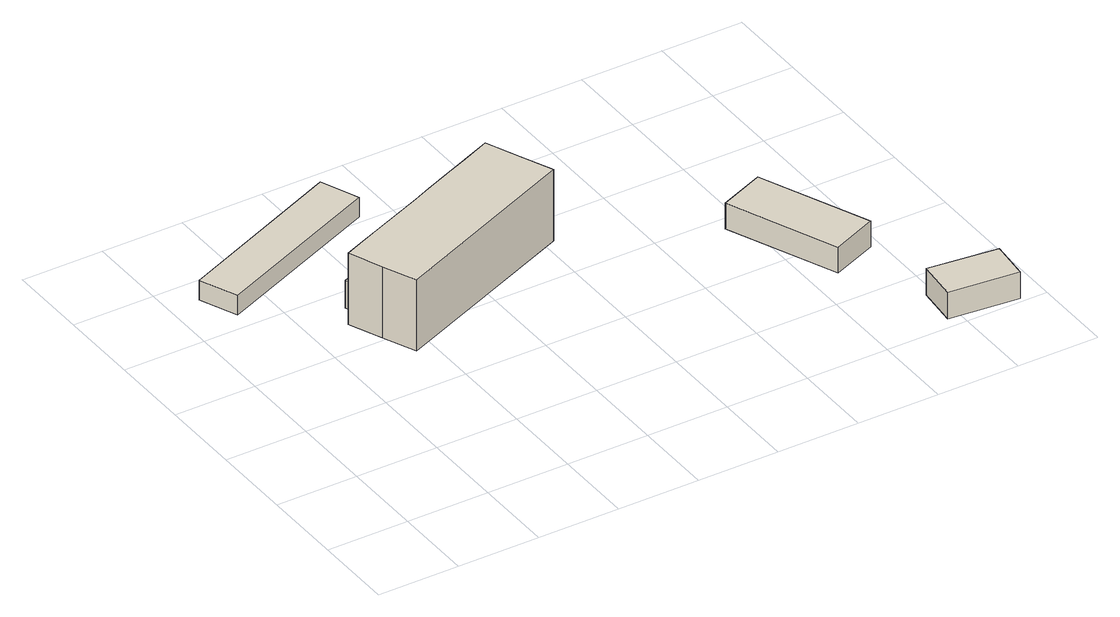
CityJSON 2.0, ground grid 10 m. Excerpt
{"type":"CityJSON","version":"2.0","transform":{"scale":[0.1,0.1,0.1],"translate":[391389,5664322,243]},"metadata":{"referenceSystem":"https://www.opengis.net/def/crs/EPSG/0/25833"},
"CityObjects":{
"building1":{"type":"Building","attributes":{"Gemeindeschluessel":"14627100","BezugspunktDach":"2200","function":"31001_9998","measuredHeight":2.53,"storeysAboveGround":1},"geometry":[{"type":"Solid","lod":"1","boundaries":[[[[0,1,2,3]],[[4,5,6,7]],[[4,7,3,2]],[[5,4,2,1]],[[6,5,1,0]],[[7,6,0,3]]]]}]},
"building2":{"type":"Building","attributes":{"Gemeindeschluessel":"14627100","function":"31001_9998"},"children":["building2-1","building2-2","building2-3","building2-4"]},
"building2-1":{"type":"BuildingPart","attributes":{"BezugspunktDach":"2200","measuredHeight":11.26,"storeysAboveGround":4},"parents":["building2"],"geometry":[{"type":"Solid","lod":"1","boundaries":[[[[8,9,10,11,12,13,14,15,16,17,18,19]],[[20,21,22,23,24,25,26,27,28,29,30,31]],[[20,31,19,18]],[[21,20,18,17]],[[22,21,17,16]],[[23,22,16,15]],[[24,23,15,14]],[[25,24,14,13]],[[26,25,13,12]],[[27,26,12,11]],[[28,27,11,10]],[[29,28,10,9]],[[30,29,9,8]],[[31,30,8,19]]]]}]},
"building2-2":{"type":"BuildingPart","attributes":{"BezugspunktDach":"2200","measuredHeight":3.5,"storeysAboveGround":1},"parents":["building2"],"geometry":[{"type":"Solid","lod":"1","boundaries":[[[[32,33,34,35]],[[36,21,20,37]],[[36,37,35,34]],[[21,36,34,33]],[[20,21,33,32]],[[37,20,32,35]]]]}]},
"building2-3":{"type":"BuildingPart","attributes":{"BezugspunktDach":"2200","measuredHeight":3.5,"storeysAboveGround":1},"parents":["building2"],"geometry":[{"type":"Solid","lod":"1","boundaries":[[[[38,39,40,41]],[[42,25,24,43]],[[42,43,41,40]],[[25,42,40,39]],[[24,25,39,38]],[[43,24,38,41]]]]}]},
"building2-4":{"type":"BuildingPart","attributes":{"BezugspunktDach":"2200","measuredHeight":3.5,"storeysAboveGround":1},"parents":["building2"],"geometry":[{"type":"Solid","lod":"1","boundaries":[[[[44,45,46,47]],[[48,23,22,49]],[[48,49,47,46]],[[23,48,46,45]],[[22,23,45,44]],[[49,22,44,47]]]]}]},
"building3":{"type":"Building","attributes":{"Gemeindeschluessel":"14627100","BezugspunktDach":"2200","function":"31001_9998","measuredHeight":3.29,"storeysAboveGround":1},"geometry":[{"type":"Solid","lod":"1","boundaries":[[[[50,51,52,53]],[[54,55,56,57]],[[54,57,53,52]],[[55,54,52,51]],[[56,55,51,50]],[[57,56,50,53]]]]}]},
"building4":{"type":"Building","attributes":{"Gemeindeschluessel":"14627100","BezugspunktDach":"2200","function":"31001_9998","measuredHeight":3.37,"storeysAboveGround":1},"geometry":[{"type":"Solid","lod":"1","boundaries":[[[[58,59,60,61]],[[62,63,64,65]],[[62,65,61,60]],[[63,62,60,59]],[[64,63,59,58]],[[65,64,58,61]]]]}]}
},
"vertices":[
[25,373,68],[232,459,68],[213,506,68],[6,419,68],[213,506,43],[232,459,43],[25,373,43],[6,419,43],
[139,267,124],[156,227,124],[389,324,124],[372,364,124],[355,405,124],[320,390,124],[295,380,124],[259,365,124],[236,355,124],[167,327,124],[143,317,124],[122,308,124],[143,317,33],[167,327,33],[236,355,33],[259,365,33],[295,380,33],[320,390,33],[355,405,33],[372,364,33],[389,324,33],[156,227,33],[139,267,33],[122,308,33],
[143,317,68],[167,327,68],[159,346,68],[136,336,68],[159,346,33],[136,336,33],
[295,380,68],[320,390,68],[311,411,68],[287,401,68],[311,411,33],[287,401,33],
[236,355,68],[259,365,68],[250,387,68],[227,377,68],[250,387,33],[227,377,33],
[622,130,51],[677,153,51],[621,287,51],[566,264,51],[621,287,18],[677,153,18],[622,130,18],[566,264,18],
[770,5,37],[775,54,37],[690,64,37],[685,14,37],[690,64,3],[775,54,3],[770,5,3],[685,14,3]
]}
